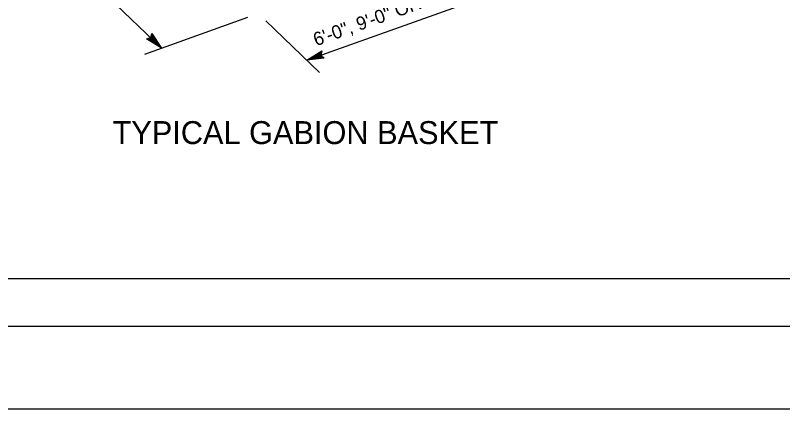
# Model space of a CAD drawing. Extents: x -894 to 866, y -472 to 714.
# Drawn here: x -582.5 to -181.6, y -472.4 to -266.7 of the extents above; entities that cross this region are included whole.
import ezdxf

# ---------------------------------------------------------------- set-up
doc = ezdxf.new("R2010")
doc.units = 0
for name, color, linetype in [('56 Stage 3 Anno', 7, 'Continuous'), ('57 Undefined', 7, 'Continuous'), ('border_PLOTTING-ELEMENTS', 7, 'Continuous'), ('border_rw_22x34_Cut_Lines', 7, 'Continuous'), ('border_SHEET', 7, 'Continuous')]:
    doc.layers.add(name, color=color, linetype=linetype)

msp = doc.modelspace()

# ---------------------------------------------------------------- linework, layer by layer
at = {"layer": '56 Stage 3 Anno'}
for p, q in [((-506.13, -283.81), (-581.13, -211.81)), ((-430.19, -290.21), (-229.19, -218.21)), ((-514.84, -286.93), (-460.94, -267.62)), ((-423.52, -296.62), (-451.65, -269.61)), ((-511.76, -278.41), (-511.23, -276.13)), ((-511.23, -276.13), (-511.23, -276.13)), ((-511.23, -276.13), (-506.13, -283.81)), ((-514, -279.02), (-511.76, -278.41)), ((-506.13, -283.81), (-514, -279.02)), ((-514, -279.02), (-514, -279.02)), ((-507.64, -282.37), (-513.38, -278.87)), ((-509.12, -280.94), (-512.83, -278.68)), ((-510.61, -279.5), (-512.2, -278.54)), ((-511.66, -277.93), (-510.61, -279.5)), ((-511.49, -277.37), (-509.12, -280.94)), ((-511.37, -276.74), (-507.62, -282.38)), ((-506.13, -283.81), (-506.13, -283.81)), ((-430.19, -290.21), (-422.39, -285.29)), ((-428.23, -289.5), (-422.54, -285.92)), ((-426.29, -288.81), (-422.62, -286.5)), ((-422.04, -288.28), (-426.29, -288.81)), ((-424.34, -288.11), (-422.77, -287.12)), ((-422.46, -287.88), (-424.34, -288.11)), ((-422.39, -285.29), (-422.85, -287.58)), ((-422.85, -287.58), (-421.04, -289.06)), ((-422.39, -285.29), (-422.39, -285.29)), ((-421.04, -289.06), (-430.19, -290.21)), ((-430.19, -290.21), (-430.19, -290.21)), ((-421.53, -288.67), (-428.24, -289.51)), ((-421.04, -289.06), (-421.04, -289.06))]:
    msp.add_line(p, q, dxfattribs=at)
at = {"layer": 'border_PLOTTING-ELEMENTS'}
for points in [[(-894.04, -472.44), (865.96, -472.44), (865.96, 713.56), (-894.04, 713.56)], [(-864.04, 670.56), (835.96, 670.56), (835.96, -429.44), (-864.04, -429.44)]]:
    msp.add_lwpolyline(points, close=True, dxfattribs=at)
at = {"layer": 'border_rw_22x34_Cut_Lines'}
msp.add_lwpolyline([(-864.04, 670.56), (835.96, 670.56), (835.96, -429.44), (-864.04, -429.44)], close=True, dxfattribs=at)
at = {"layer": 'border_SHEET'}
msp.add_line((810.96, -404.44), (-814.04, -404.44), dxfattribs=at)

# ---------------------------------------------------------------- texts
at = {"layer": '57 Undefined'}
msp.add_text('6\'-0", 9\'-0" OR 12\'-0" (LENGTH)', height=7, rotation=19.708, dxfattribs=at).set_placement((-425.31, -282.89))
msp.add_text('TYPICAL GABION BASKET', height=12, dxfattribs=at).set_placement((-531.68, -334.03))

doc.saveas('drawing.dxf')
